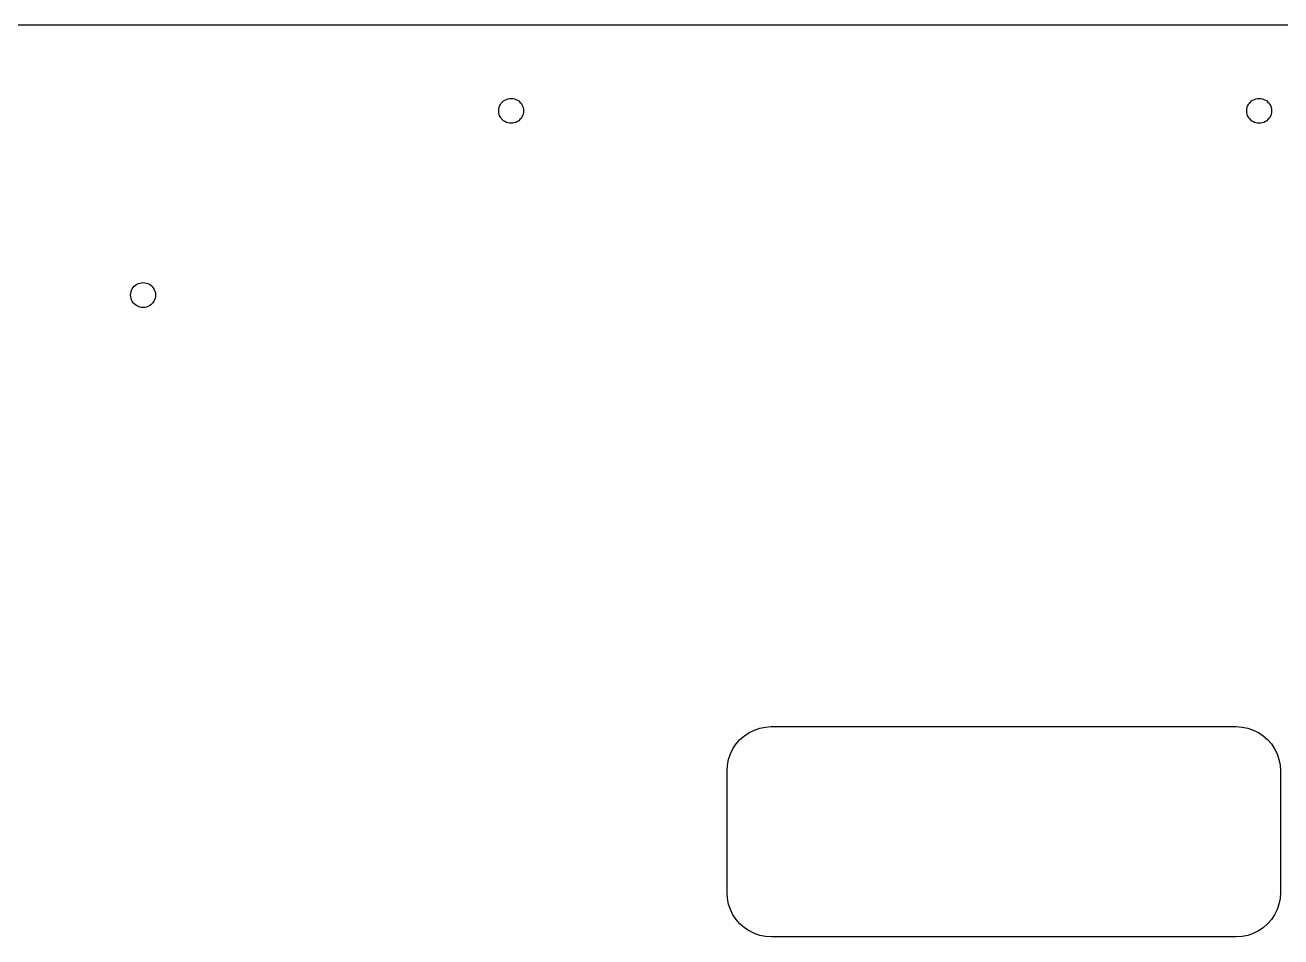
# Model space of a CAD drawing. Header units: metres. Extents: x 0 to 569, y 6 to 314.
# Drawn here: x 196.5 to 423.4, y 149 to 313.8 of the extents above; entities that cross this region are included whole.
import ezdxf

# ---------------------------------------------------------------- set-up
doc = ezdxf.new("R2010")
doc.units = ezdxf.units.M

msp = doc.modelspace()

# ---------------------------------------------------------------- linework, layer by layer
for p, q in [((568.62, 313.756), (0, 313.756)), ((282.361, 299.381), (282.525, 299.626)), ((282.525, 299.626), (282.719, 299.847)), ((282.719, 299.847), (282.94, 300.041)), ((282.94, 300.041), (283.185, 300.205)), ((283.185, 300.205), (283.449, 300.335)), ((283.449, 300.335), (283.728, 300.429)), ((283.728, 300.429), (284.016, 300.487)), ((284.016, 300.487), (284.31, 300.506)), ((284.31, 300.506), (284.604, 300.487)), ((284.604, 300.487), (284.892, 300.429)), ((284.892, 300.429), (285.171, 300.335)), ((285.171, 300.335), (285.435, 300.205)), ((285.435, 300.205), (285.68, 300.041)), ((285.68, 300.041), (285.901, 299.847)), ((285.901, 299.847), (286.095, 299.626)), ((286.095, 299.626), (286.259, 299.381)), ((417.516, 299.381), (417.68, 299.626)), ((417.68, 299.626), (417.874, 299.847)), ((417.874, 299.847), (418.095, 300.041)), ((418.095, 300.041), (418.34, 300.205)), ((418.34, 300.205), (418.604, 300.335)), ((418.604, 300.335), (418.883, 300.429)), ((418.883, 300.429), (419.171, 300.487)), ((419.171, 300.487), (419.465, 300.506)), ((419.465, 300.506), (419.759, 300.487)), ((419.759, 300.487), (420.047, 300.429)), ((420.047, 300.429), (420.326, 300.335)), ((420.326, 300.335), (420.59, 300.205)), ((420.59, 300.205), (420.835, 300.041)), ((420.835, 300.041), (421.056, 299.847)), ((421.056, 299.847), (421.25, 299.626)), ((421.25, 299.626), (421.414, 299.381)), ((282.06, 298.256), (282.079, 298.55)), ((282.079, 297.962), (282.06, 298.256)), ((282.079, 298.55), (282.137, 298.838)), ((282.137, 297.674), (282.079, 297.962)), ((282.137, 298.838), (282.231, 299.117)), ((282.231, 297.395), (282.137, 297.674)), ((282.231, 299.117), (282.361, 299.381)), ((282.361, 297.131), (282.231, 297.395)), ((286.259, 299.381), (286.389, 299.117)), ((286.389, 297.395), (286.259, 297.131)), ((286.389, 299.117), (286.483, 298.838)), ((286.483, 297.674), (286.389, 297.395)), ((286.483, 298.838), (286.541, 298.55)), ((286.541, 297.962), (286.483, 297.674)), ((286.541, 298.55), (286.56, 298.256)), ((286.56, 298.256), (286.541, 297.962)), ((417.215, 298.256), (417.234, 298.55)), ((417.234, 297.962), (417.215, 298.256)), ((417.234, 298.55), (417.292, 298.838)), ((417.292, 297.674), (417.234, 297.962)), ((417.292, 298.838), (417.386, 299.117)), ((417.386, 297.395), (417.292, 297.674)), ((417.386, 299.117), (417.516, 299.381)), ((417.516, 297.131), (417.386, 297.395)), ((421.414, 299.381), (421.544, 299.117)), ((421.544, 297.395), (421.414, 297.131)), ((421.544, 299.117), (421.638, 298.838)), ((421.638, 297.674), (421.544, 297.395)), ((421.638, 298.838), (421.696, 298.55)), ((421.696, 297.962), (421.638, 297.674)), ((421.696, 298.55), (421.715, 298.256)), ((421.715, 298.256), (421.696, 297.962)), ((282.525, 296.886), (282.361, 297.131)), ((282.719, 296.665), (282.525, 296.886)), ((282.94, 296.471), (282.719, 296.665)), ((283.185, 296.308), (282.94, 296.471)), ((283.449, 296.177), (283.185, 296.308)), ((283.728, 296.083), (283.449, 296.177)), ((284.016, 296.025), (283.728, 296.083)), ((284.31, 296.006), (284.016, 296.025)), ((284.604, 296.025), (284.31, 296.006)), ((284.892, 296.083), (284.604, 296.025)), ((285.171, 296.177), (284.892, 296.083)), ((285.435, 296.308), (285.171, 296.177)), ((285.68, 296.471), (285.435, 296.308)), ((285.901, 296.665), (285.68, 296.471)), ((286.095, 296.886), (285.901, 296.665)), ((286.259, 297.131), (286.095, 296.886)), ((417.68, 296.886), (417.516, 297.131)), ((417.874, 296.665), (417.68, 296.886)), ((418.095, 296.471), (417.874, 296.665)), ((418.34, 296.308), (418.095, 296.471)), ((418.604, 296.177), (418.34, 296.308)), ((418.883, 296.083), (418.604, 296.177)), ((419.171, 296.025), (418.883, 296.083)), ((419.465, 296.006), (419.171, 296.025)), ((419.759, 296.025), (419.465, 296.006)), ((420.047, 296.083), (419.759, 296.025)), ((420.326, 296.177), (420.047, 296.083)), ((420.59, 296.308), (420.326, 296.177)), ((420.835, 296.471), (420.59, 296.308)), ((421.056, 296.665), (420.835, 296.471)), ((421.25, 296.886), (421.056, 296.665)), ((421.414, 297.131), (421.25, 296.886)), ((215.589, 265.25), (215.647, 265.538)), ((215.647, 265.538), (215.741, 265.817)), ((215.741, 265.817), (215.871, 266.081)), ((215.871, 266.081), (216.035, 266.326)), ((216.035, 266.326), (216.229, 266.547)), ((216.229, 266.547), (216.45, 266.741)), ((216.45, 266.741), (216.695, 266.905)), ((216.695, 266.905), (216.959, 267.035)), ((216.959, 267.035), (217.238, 267.129)), ((217.238, 267.129), (217.526, 267.187)), ((217.526, 267.187), (217.82, 267.206)), ((217.82, 267.206), (218.114, 267.187)), ((218.114, 267.187), (218.402, 267.129)), ((218.402, 267.129), (218.681, 267.035)), ((218.681, 267.035), (218.945, 266.905)), ((218.945, 266.905), (219.19, 266.741)), ((219.19, 266.741), (219.411, 266.547)), ((219.411, 266.547), (219.605, 266.326)), ((219.605, 266.326), (219.769, 266.081)), ((219.769, 266.081), (219.899, 265.817)), ((219.899, 265.817), (219.993, 265.538)), ((219.993, 265.538), (220.051, 265.25)), ((215.57, 264.956), (215.589, 265.25)), ((215.589, 264.662), (215.57, 264.956)), ((215.647, 264.374), (215.589, 264.662)), ((215.741, 264.095), (215.647, 264.374)), ((215.871, 263.831), (215.741, 264.095)), ((216.035, 263.586), (215.871, 263.831)), ((216.229, 263.365), (216.035, 263.586)), ((216.45, 263.171), (216.229, 263.365)), ((219.411, 263.365), (219.19, 263.171)), ((219.605, 263.586), (219.411, 263.365)), ((219.769, 263.831), (219.605, 263.586)), ((219.899, 264.095), (219.769, 263.831)), ((219.993, 264.374), (219.899, 264.095)), ((220.051, 264.662), (219.993, 264.374)), ((220.051, 265.25), (220.07, 264.956)), ((220.07, 264.956), (220.051, 264.662)), ((216.695, 263.008), (216.45, 263.171)), ((216.959, 262.877), (216.695, 263.008)), ((217.238, 262.783), (216.959, 262.877)), ((217.526, 262.725), (217.238, 262.783)), ((217.82, 262.706), (217.526, 262.725)), ((218.114, 262.725), (217.82, 262.706)), ((218.402, 262.783), (218.114, 262.725)), ((218.681, 262.877), (218.402, 262.783)), ((218.945, 263.008), (218.681, 262.877)), ((219.19, 263.171), (218.945, 263.008)), ((327.32, 185.884), (328.259, 186.347)), ((328.259, 186.347), (329.249, 186.683)), ((329.249, 186.683), (330.276, 186.888)), ((330.276, 186.888), (331.32, 186.956)), ((331.32, 186.956), (415.32, 186.956)), ((415.32, 186.956), (416.364, 186.888)), ((416.364, 186.888), (417.391, 186.683)), ((417.391, 186.683), (418.381, 186.347)), ((418.381, 186.347), (419.32, 185.884)), ((324.392, 182.956), (324.973, 183.826)), ((324.973, 183.826), (325.663, 184.613)), ((325.663, 184.613), (326.45, 185.303)), ((326.45, 185.303), (327.32, 185.884)), ((419.32, 185.884), (420.19, 185.303)), ((420.19, 185.303), (420.977, 184.613)), ((420.977, 184.613), (421.667, 183.826)), ((421.667, 183.826), (422.248, 182.956)), ((323.593, 181.027), (323.929, 182.018)), ((323.929, 182.018), (324.392, 182.956)), ((422.248, 182.956), (422.711, 182.018)), ((422.711, 182.018), (423.047, 181.027)), ((323.32, 178.956), (323.388, 180)), ((323.388, 180), (323.593, 181.027)), ((423.047, 181.027), (423.252, 180)), ((423.252, 180), (423.32, 178.956)), ((323.32, 156.956), (323.32, 178.956)), ((423.32, 178.956), (423.32, 156.956)), ((323.388, 155.912), (323.32, 156.956)), ((423.32, 156.956), (423.252, 155.912)), ((323.593, 154.886), (323.388, 155.912)), ((323.929, 153.895), (323.593, 154.886)), ((423.047, 154.886), (422.711, 153.895)), ((423.252, 155.912), (423.047, 154.886)), ((324.392, 152.956), (323.929, 153.895)), ((324.973, 152.086), (324.392, 152.956)), ((325.663, 151.299), (324.973, 152.086)), ((421.667, 152.086), (420.977, 151.299)), ((422.248, 152.956), (421.667, 152.086)), ((422.711, 153.895), (422.248, 152.956)), ((326.45, 150.609), (325.663, 151.299)), ((327.32, 150.028), (326.45, 150.609)), ((328.259, 149.565), (327.32, 150.028)), ((419.32, 150.028), (418.381, 149.565)), ((420.19, 150.609), (419.32, 150.028)), ((420.977, 151.299), (420.19, 150.609)), ((329.249, 149.229), (328.259, 149.565)), ((330.276, 149.025), (329.249, 149.229)), ((331.32, 148.956), (330.276, 149.025)), ((415.32, 148.956), (331.32, 148.956)), ((416.364, 149.025), (415.32, 148.956)), ((417.391, 149.229), (416.364, 149.025)), ((418.381, 149.565), (417.391, 149.229))]:
    msp.add_line(p, q)

doc.saveas('drawing.dxf')
